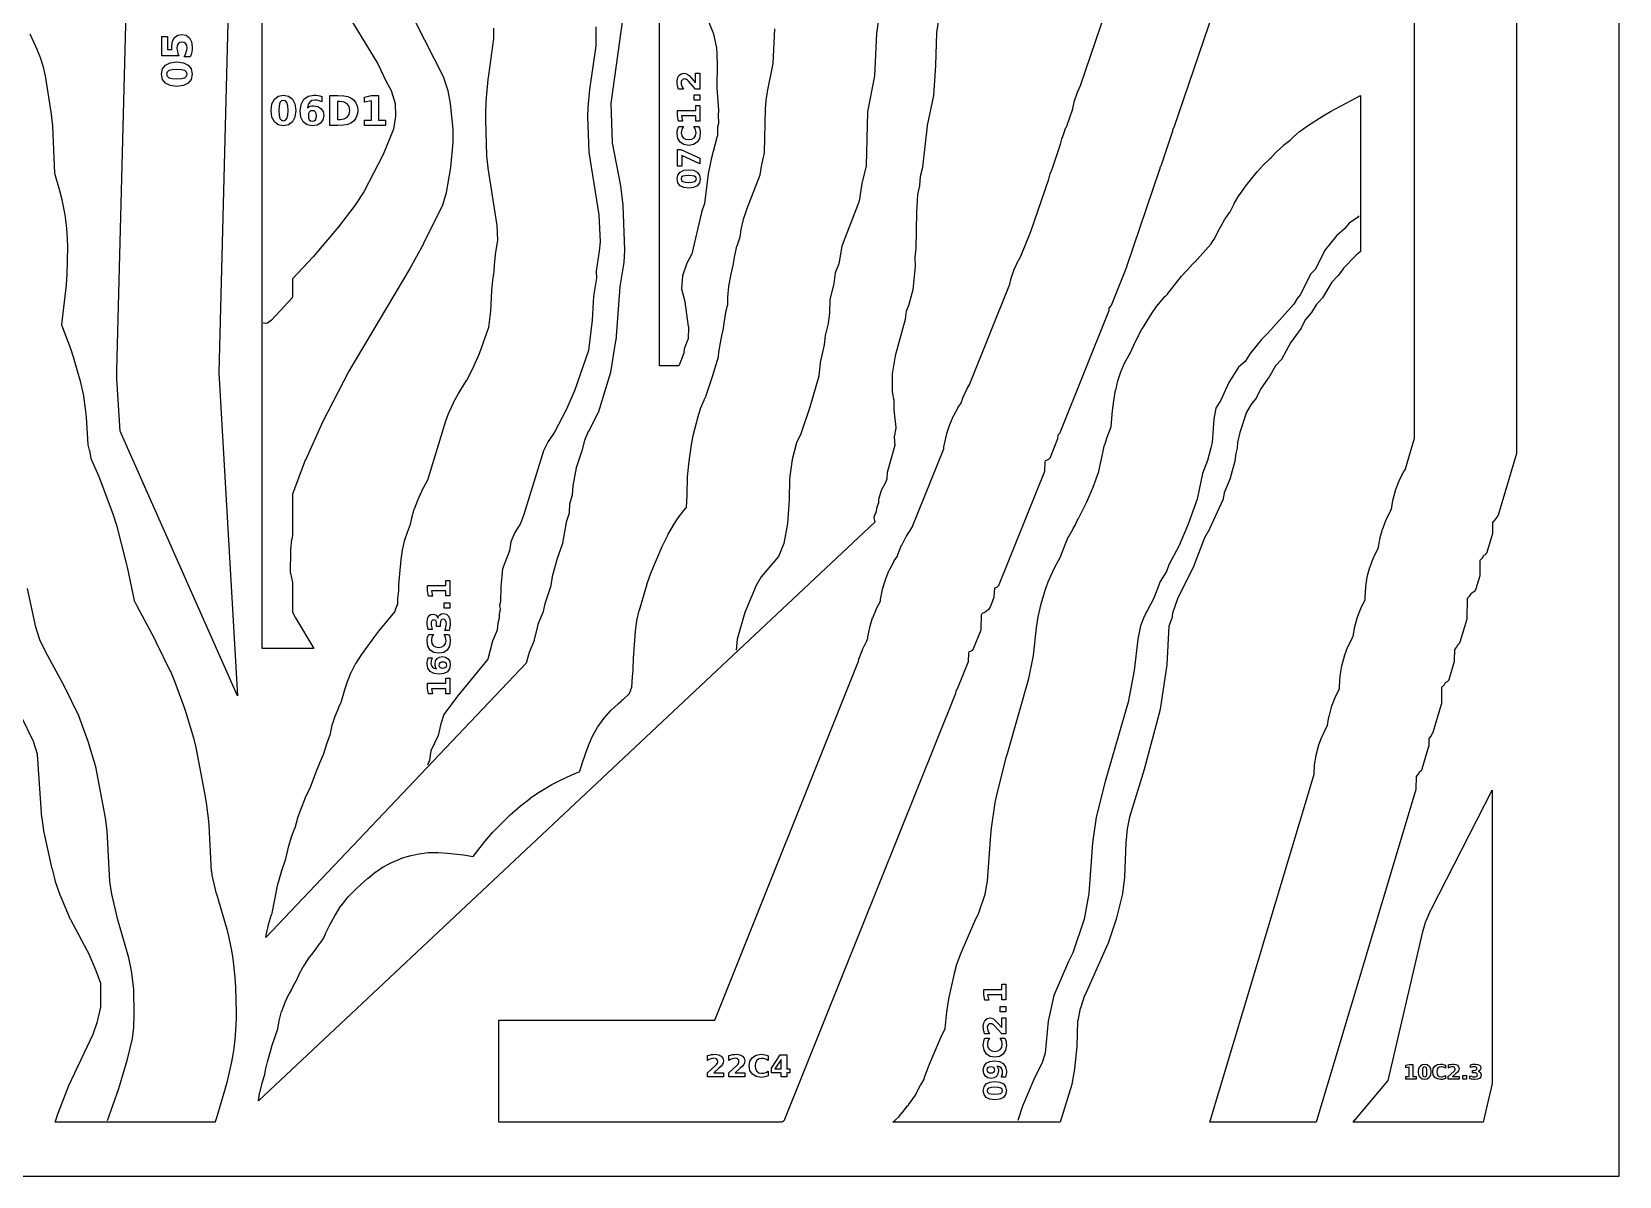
# Model space of a CAD drawing. Header units: millimetres. Extents: x 0 to 841, y 0 to 594.
# Drawn here: x 529.4 to 841, y 0 to 224.7 of the extents above; entities that cross this region are included whole.
import ezdxf

# ---------------------------------------------------------------- set-up
doc = ezdxf.new("R2010")
doc.units = ezdxf.units.MM
for name, color, linetype in [('CUT', 1, 'Continuous'), ('ENGRAVE', 5, 'Continuous'), ('SHEET_EDGE_DO_NOT_CUT', 8, 'Continuous')]:
    doc.layers.add(name, color=color, linetype=linetype)

msp = doc.modelspace()

# ---------------------------------------------------------------- linework, layer by layer
at = {"layer": 'CUT'}
for points in [[(820.84, 316.58), (820.84, 142.06), (820.84, 142.01), (820.83, 141.96), (820.82, 141.92), (817.21, 129.82), (817.19, 129.77), (817.17, 129.72), (817.14, 129.68), (816.59, 128.86), (816.56, 128.82), (816.53, 128.78), (816.16, 128.41), (816.15, 128.4), (816.15, 128.39), (816.13, 126.3), (816.13, 126.26), (816.12, 126.21), (816.11, 126.17), (815.02, 122.49), (815, 122.45), (814.98, 122.4), (814.96, 122.36), (814.83, 122.17), (814.8, 122.13), (814.77, 122.1), (814.74, 122.06), (814.7, 122.04), (814.66, 122.01), (814.37, 121.84), (814.36, 121.83), (814.36, 121.82), (814.08, 121.37), (814.05, 121.32), (814.01, 121.28), (813.65, 120.92), (813.65, 120.91), (813.65, 120.9), (813.64, 118.01), (813.64, 117.97), (813.63, 117.92), (813.62, 117.87), (812.86, 115.3), (812.84, 115.25), (812.82, 115.2), (812.79, 115.16), (812.59, 114.87), (812.56, 114.83), (812.53, 114.8), (812.5, 114.77), (812.46, 114.74), (811.86, 114.35), (811.85, 114.34), (811.85, 114.33), (811.57, 113.87), (811.53, 113.82), (811.5, 113.78), (811.15, 113.42), (811.14, 113.42), (811.14, 113.4), (811.11, 109.51), (811.11, 109.47), (811.1, 109.42), (811.09, 109.37), (809.73, 104.85), (809.71, 104.8), (809.7, 104.76), (809.67, 104.72), (809.65, 104.69), (809.62, 104.65), (809.35, 104.36), (809.34, 104.35), (809.34, 104.34), (809.05, 103.87), (809.02, 103.82), (808.98, 103.78), (808.65, 103.43), (808.64, 103.42), (808.64, 103.41), (808.62, 101.23), (808.62, 101.18), (808.61, 101.13), (808.6, 101.09), (807.53, 97.49), (807.51, 97.44), (807.48, 97.39), (807.46, 97.35), (807.36, 97.22), (807.33, 97.18), (807.29, 97.14), (807.25, 97.1), (807.21, 97.08), (806.85, 96.87), (806.84, 96.86), (806.83, 96.85), (806.54, 96.37), (806.51, 96.32), (806.47, 96.28), (806.14, 95.94), (806.14, 95.93), (806.14, 95.92), (806.1, 92.78), (806.1, 92.74), (806.09, 92.69), (806.08, 92.64), (804.41, 87.1), (804.4, 87.05), (804.37, 87), (804.1, 86.5), (804.07, 86.46), (804.04, 86.41), (803.64, 85.96), (803.63, 85.95), (803.63, 85.94), (803.61, 84.49), (803.61, 84.44), (803.6, 84.39), (803.59, 84.35), (802.27, 79.93), (802.26, 79.88), (802.24, 79.84), (802.18, 79.73), (802.16, 79.69), (802.13, 79.66), (802.1, 79.62), (802.07, 79.59), (802.04, 79.56), (801.82, 79.4), (801.81, 79.39), (801.8, 79.38), (801.5, 78.87), (801.47, 78.82), (801.43, 78.78), (801.13, 78.47), (801.13, 78.46), (801.13, 78.45), (801.09, 76.06), (801.09, 76.01), (801.08, 75.96), (801.07, 75.92), (781.52, 10.62), (760.64, 10.62), (781.1, 78.93), (781.1, 78.95), (781.1, 78.96), (781.21, 80.71), (781.21, 80.75), (781.51, 82.61), (781.52, 82.65), (781.99, 84.47), (782, 84.52), (782.64, 86.28), (782.66, 86.32), (783.47, 88.01), (783.49, 88.06), (783.75, 88.48), (783.75, 88.49), (783.75, 88.5), (784.03, 90.19), (784.04, 90.23), (784.54, 92.12), (784.55, 92.17), (785.24, 94), (785.26, 94.05), (786.09, 95.72), (786.1, 95.73), (786.1, 95.74), (786.1, 96.22), (786.1, 96.25), (786.22, 98.21), (786.23, 98.26), (786.54, 100.18), (786.55, 100.23), (787.05, 102.12), (787.07, 102.16), (787.76, 103.99), (787.78, 104.03), (788.64, 105.78), (788.67, 105.82), (788.77, 105.98), (788.77, 105.99), (788.77, 106), (789.03, 107.63), (789.04, 107.68), (789.55, 109.58), (789.56, 109.63), (790.25, 111.47), (790.27, 111.51), (791.1, 113.18), (791.1, 113.19), (791.1, 113.2), (791.11, 113.66), (791.11, 113.68), (791.23, 115.66), (791.23, 115.71), (791.54, 117.66), (791.55, 117.71), (792.06, 119.61), (792.08, 119.66), (792.78, 121.5), (792.8, 121.55), (793.68, 123.31), (793.7, 123.35), (793.78, 123.47), (793.78, 123.48), (793.78, 123.5), (794.03, 125.08), (794.04, 125.13), (794.55, 127.05), (794.57, 127.1), (795.27, 128.97), (795.29, 129.02), (796.18, 130.8), (796.2, 130.84), (796.27, 130.96), (796.28, 130.97), (796.28, 130.98), (796.55, 132.65), (796.56, 132.7), (797.08, 134.62), (797.09, 134.67), (797.8, 136.52), (797.82, 136.57), (798.71, 138.35), (798.74, 138.39), (799.03, 138.84), (799.03, 138.85), (799.04, 138.86), (800.83, 144.89), (800.84, 144.91), (800.84, 144.92), (800.84, 303.24)], [(782.89, 291.94), (753.6, 205.91), (753.6, 205.91), (753.58, 205.86), (753.56, 205.82), (753.54, 205.78), (753.35, 205.51), (753.34, 205.5), (753.34, 205.49), (753.3, 205.06), (753.29, 205.01), (753.27, 204.95), (751.01, 198.3), (750.99, 198.25), (750.97, 198.21), (750.85, 198.01), (750.84, 197.99), (750.84, 197.98), (750.81, 197.73), (750.8, 197.69), (750.79, 197.64), (744.28, 178.52), (744.27, 178.49), (741.25, 170.96), (741.23, 170.92), (741.21, 170.88), (741.18, 170.84), (741.15, 170.81), (740.86, 170.49), (740.85, 170.49), (740.85, 170.47), (740.8, 169.89), (740.79, 169.85), (740.78, 169.8), (740.76, 169.75), (731.22, 145.94), (731.2, 145.9), (731.18, 145.86), (731.15, 145.82), (731.12, 145.79), (730.84, 145.48), (730.84, 145.47), (730.83, 145.46), (730.77, 144.88), (730.77, 144.84), (730.76, 144.79), (730.74, 144.75), (729.29, 141.13), (729.27, 141.08), (729.24, 141.04), (729.21, 141), (729.05, 140.81), (729.02, 140.77), (728.98, 140.73), (728.94, 140.7), (728.89, 140.68), (728.85, 140.66), (728.37, 140.48), (728.36, 140.47), (728.35, 140.46), (728.27, 140.18), (728.27, 140.16), (728.27, 140.15), (728.22, 138.54), (728.22, 138.49), (728.21, 138.45), (728.2, 138.41), (728.18, 138.37), (719.26, 116.11), (719.24, 116.06), (719.21, 116.01), (719.18, 115.97), (719, 115.76), (718.97, 115.73), (718.93, 115.69), (718.89, 115.66), (718.84, 115.64), (718.79, 115.62), (718.36, 115.46), (718.35, 115.46), (718.35, 115.44), (718.28, 113.76), (718.27, 113.7), (718.26, 113.65), (718.24, 113.6), (717.51, 111.74), (717.49, 111.69), (717.45, 111.64), (717.19, 111.26), (717.15, 111.22), (717.11, 111.18), (716.81, 110.91), (716.77, 110.88), (716.73, 110.85), (716.38, 110.64), (716.33, 110.62), (716.28, 110.6), (715.88, 110.46), (715.87, 110.46), (715.87, 110.45), (715.78, 110.15), (715.78, 110.13), (715.78, 110.12), (715.73, 107.38), (715.73, 107.34), (715.72, 107.29), (715.71, 107.25), (715.69, 107.2), (714.22, 103.53), (714.2, 103.49), (714.17, 103.45), (714.15, 103.41), (714.12, 103.38), (714, 103.25), (713.97, 103.22), (713.93, 103.19), (713.89, 103.16), (713.85, 103.14), (713.81, 103.12), (713.38, 102.96), (713.37, 102.96), (713.37, 102.95), (713.29, 102.66), (713.28, 102.65), (713.28, 102.63), (713.23, 101.15), (713.23, 101.1), (713.22, 101.06), (713.21, 101.02), (713.2, 100.98), (711.13, 95.82), (711.11, 95.79), (711.09, 95.75), (711.07, 95.71), (710.88, 95.46), (710.88, 95.45), (710.87, 95.44), (710.74, 94.87), (710.73, 94.83), (710.72, 94.79), (677.19, 11.14), (677.17, 11.1), (677.14, 11.05), (677.07, 10.93), (677.04, 10.89), (677, 10.86), (676.97, 10.82), (676.93, 10.79), (676.85, 10.74), (676.81, 10.71), (676.76, 10.69), (676.72, 10.68), (676.67, 10.66), (676.52, 10.63), (676.48, 10.63), (676.43, 10.62), (621.12, 10.62), (621.12, 30.62), (663.44, 30.62), (663.45, 30.63), (663.46, 30.64), (691.58, 100.8), (691.59, 100.83), (691.77, 101.5), (691.78, 101.55), (692.45, 103.35), (692.47, 103.39), (693.31, 105.13), (693.32, 105.14), (693.52, 105.64), (693.52, 105.65), (693.52, 105.66), (693.54, 105.84), (693.55, 105.89), (693.91, 107.75), (693.92, 107.79), (694.46, 109.61), (694.48, 109.66), (695.19, 111.41), (695.21, 111.46), (695.99, 112.93), (695.99, 112.94), (696, 112.95), (696.02, 113.2), (696.02, 113.25), (696.39, 115.18), (696.4, 115.23), (696.96, 117.12), (696.98, 117.17), (697.72, 118.99), (697.75, 119.03), (698.67, 120.77), (698.7, 120.81), (699.31, 121.72), (699.32, 121.74), (699.32, 121.75), (699.41, 122.04), (699.42, 122.09), (700.14, 123.87), (700.16, 123.92), (701.06, 125.63), (701.08, 125.67), (702.14, 127.28), (702.17, 127.32), (702.23, 127.4), (702.24, 127.41), (702.25, 127.42), (708.41, 142.8), (708.42, 142.81), (708.42, 142.83), (708.45, 143.13), (708.46, 143.19), (708.94, 145.47), (708.94, 145.5), (709.02, 145.78), (709.03, 145.8), (709.6, 147.56), (709.62, 147.6), (710.34, 149.29), (710.37, 149.33), (711.25, 150.94), (711.27, 150.98), (711.83, 151.8), (711.83, 151.81), (711.84, 151.82), (712.16, 152.77), (712.18, 152.82), (713, 154.64), (713.02, 154.68), (713.52, 155.54), (713.53, 155.57), (721.36, 175.11), (721.37, 175.12), (721.37, 175.13), (721.59, 176.07), (721.61, 176.12), (722.25, 178), (722.27, 178.04), (723.11, 179.84), (723.13, 179.89), (723.57, 180.63), (723.58, 180.63), (723.58, 180.64), (725.51, 185.45), (725.51, 185.46), (729.02, 195.75), (729.02, 195.76), (729.39, 197.04), (729.41, 197.09), (729.82, 198.11), (729.82, 198.12), (731.35, 202.6), (731.35, 202.62), (731.68, 203.91), (731.7, 203.96), (732.4, 205.87), (732.42, 205.92), (732.61, 206.31), (732.62, 206.34), (733.73, 209.59), (733.73, 209.61), (734.02, 210.9), (734.04, 210.95), (734.66, 212.81), (734.68, 212.86), (735.33, 214.29), (735.34, 214.32), (761.76, 291.94)], [(602.69, 230.56), (610.3, 215.62), (610.32, 215.58), (610.33, 215.54), (611.1, 213.16), (611.11, 213.1), (611.57, 210.64), (611.57, 210.59), (612.05, 205.57), (612.05, 205.52), (612.05, 203.07), (612.05, 203.03), (611.63, 198.07), (611.62, 198.03), (610.78, 193.16), (610.76, 193.1), (610.02, 190.62), (610.01, 190.58), (609.99, 190.55), (606.32, 183.11), (606.31, 183.09), (603.56, 178.1), (603.55, 178.09), (591.66, 158.08), (591.65, 158.07), (586.5, 148.08), (586.49, 148.07), (583.12, 140.6), (583.11, 140.59), (580.63, 133.93), (580.63, 133.92), (580.63, 133.91), (580.62, 125.93), (580.62, 125.87), (580.61, 125.82), (580.44, 125.09), (580.43, 125.06), (580.18, 122.97), (580.18, 122.94), (580.17, 118.41), (580.18, 118.4), (580.18, 118.38), (580.61, 116.54), (580.62, 116.48), (580.62, 116.42), (580.63, 110.77), (580.63, 110.76), (580.63, 110.75), (581.19, 109.64), (581.19, 109.62), (584.81, 103.62), (574.62, 103.62), (574.62, 252.23)], [(661.17, 229.23), (663.21, 224.3), (663.22, 224.26), (663.23, 224.22), (663.78, 221.8), (663.79, 221.76), (663.79, 221.72), (663.96, 218.48), (663.96, 218.44), (663.85, 213.64), (663.85, 213.61), (664.23, 209.38), (664.23, 209.33), (664.23, 209.29), (664.14, 208.32), (664.14, 208.31), (664.14, 208.3), (664.24, 206.84), (664.24, 206.79), (664.24, 206.73), (664.23, 206.68), (664.03, 205.94), (664.03, 205.92), (664.03, 205.91), (664, 204.29), (663.99, 204.23), (663.98, 204.17), (662.77, 199.71), (662.77, 199.69), (662.21, 196.78), (662.2, 196.76), (661.45, 191.05), (661.44, 191), (661.43, 190.95), (660.85, 189.25), (660.84, 189.23), (658.98, 181.1), (658.97, 181.05), (658.95, 181.01), (658.93, 180.97), (657.99, 179.27), (657.98, 179.26), (657.98, 179.25), (657.17, 176.77), (657.17, 176.76), (657.17, 176.74), (656.93, 174.27), (656.92, 174.26), (656.93, 174.25), (657.59, 171.74), (657.6, 171.69), (658.28, 166.86), (658.29, 166.82), (658.29, 166.78), (658.23, 164.42), (658.23, 164.37), (658.22, 164.33), (658.21, 164.29), (658.2, 164.25), (657.49, 162.47), (657.49, 162.46), (657.49, 162.45), (657.41, 161.72), (657.4, 161.68), (657.39, 161.63), (657.38, 161.59), (656.47, 159.25), (656.46, 159.23), (656.42, 159.12), (652.62, 159.12), (652.62, 250.41)], [(645.44, 227.59), (643.11, 210.61), (643.11, 210.59), (643.11, 210.58), (643.37, 202.93), (643.37, 202.92), (643.37, 202.91), (644.99, 194.46), (644.99, 194.43), (645.46, 190.65), (645.46, 190.6), (645.76, 181.82), (645.76, 181.77), (645.62, 179.43), (645.62, 179.38), (644.83, 174.65), (644.82, 174.63), (644.03, 164.08), (644.02, 164.04), (643.03, 157.88), (643.02, 157.81), (640.59, 149.91), (640.57, 149.86), (640.55, 149.82), (638.67, 146.22), (638.66, 146.21), (637.9, 144.44), (637.89, 144.43), (637.89, 144.42), (637.4, 142.43), (637.39, 142.39), (636.3, 139.11), (636.29, 139.08), (635.63, 135.55), (635.63, 135.52), (635.51, 133.8), (635.5, 133.74), (635.49, 133.69), (634.99, 131.97), (634.99, 131.96), (634.99, 131.95), (634.89, 130.28), (634.89, 130.24), (634.88, 130.2), (634.87, 130.16), (634.31, 128.4), (634.31, 128.36), (633.59, 124.32), (633.58, 124.28), (633.57, 124.24), (632.52, 121.28), (632.52, 121.26), (631.56, 117.76), (631.55, 117.73), (631.31, 115.99), (631.3, 115.95), (631.28, 115.9), (630.1, 112.41), (630.1, 112.39), (629.7, 110.64), (629.69, 110.6), (629.68, 110.56), (628.77, 108.31), (628.76, 108.3), (628.76, 108.29), (628.06, 105.29), (628.05, 105.25), (628.04, 105.21), (627.05, 102.85), (627.04, 102.82), (626.46, 100.72), (575.39, 46.88), (575.43, 47.3), (575.44, 47.35), (575.86, 49.35), (575.87, 49.4), (576.5, 51.36), (576.51, 51.39), (576.6, 51.64), (576.61, 51.65), (576.61, 51.66), (577.67, 57.04), (577.68, 57.08), (578.42, 59.79), (578.43, 59.82), (579.3, 62.3), (579.31, 62.33), (579.9, 64.85), (579.91, 64.87), (580.4, 66.61), (580.42, 66.65), (581.07, 68.33), (581.08, 68.36), (581.09, 68.39), (581.1, 68.42), (581.66, 70.4), (581.67, 70.44), (582.34, 72.32), (582.35, 72.34), (583.1, 74.18), (583.11, 74.2), (584.15, 76.4), (584.16, 76.42), (585.38, 79.73), (585.39, 79.75), (585.9, 81), (585.91, 81.02), (586.7, 82.78), (586.71, 82.81), (587.38, 85.09), (587.39, 85.12), (588.04, 86.87), (588.05, 86.91), (588.39, 88.54), (588.41, 88.58), (588.95, 90.32), (588.97, 90.36), (589.67, 92.06), (589.68, 92.08), (590.16, 93.08), (590.17, 93.1), (590.17, 93.11), (590.2, 93.26), (590.21, 93.29), (590.79, 95.33), (590.8, 95.36), (591.41, 97.14), (591.42, 97.16), (592.14, 98.96), (592.16, 99), (593.05, 100.71), (593.07, 100.75), (594.13, 102.37), (594.14, 102.39), (596.75, 105.99), (596.76, 106), (597.55, 107.01), (597.56, 107.02), (600.69, 110.81), (600.7, 110.82), (600.7, 110.83), (600.88, 111.43), (600.89, 111.47), (601.25, 112.39), (601.25, 112.4), (601.26, 112.42), (601.28, 112.54), (601.28, 112.55), (601.28, 112.56), (601.29, 113.35), (601.29, 113.4), (601.47, 114.97), (601.47, 114.99), (601.49, 116.06), (601.49, 116.08), (601.57, 117.56), (601.57, 117.58), (601.9, 121.09), (601.91, 121.11), (602.16, 122.9), (602.17, 122.94), (602.58, 124.69), (602.59, 124.73), (603.16, 126.44), (603.17, 126.47), (603.76, 128), (603.77, 128.01), (603.77, 128.02), (603.99, 129.19), (604, 129.24), (604.5, 130.98), (604.52, 131.02), (605.18, 132.72), (605.19, 132.74), (605.99, 134.52), (606, 134.55), (607.14, 136.72), (607.15, 136.75), (607.23, 136.87), (607.23, 136.88), (607.23, 136.89), (610.72, 148.28), (610.72, 148.3), (611.37, 150.09), (611.39, 150.14), (612.21, 151.86), (612.22, 151.89), (613.18, 153.67), (613.19, 153.7), (614.2, 155.37), (614.21, 155.39), (614.77, 156.24), (614.79, 156.26), (616.21, 159.03), (616.22, 159.04), (617.29, 161.51), (617.3, 161.53), (619.12, 166.7), (619.12, 166.71), (619.12, 166.73), (619.5, 169.81), (619.5, 169.83), (619.72, 173.86), (619.73, 173.88), (619.94, 175.88), (619.94, 175.9), (620.21, 177.62), (620.21, 177.63), (620.21, 177.64), (620.22, 178.85), (620.22, 178.9), (620.45, 180.93), (620.45, 180.96), (620.91, 183.75), (620.91, 183.77), (620.91, 183.78), (620.77, 186.65), (620.76, 186.68), (618.99, 197.92), (618.99, 197.95), (618.76, 200.35), (618.76, 200.38), (618.52, 207.38), (618.52, 207.4), (618.52, 208.9), (618.52, 208.92), (618.59, 210.68), (618.6, 210.69), (618.67, 211.77), (618.67, 211.79), (619.01, 215.31), (619.01, 215.32), (619.11, 216.15), (619.11, 216.16), (620.12, 223.35), (620.12, 223.39), (620.13, 225.42)], [(707.42, 227.01), (707.02, 224.53), (707.02, 224.5), (706.81, 218.12), (706.81, 218.1), (706.39, 212.21), (706.38, 212.15), (705.14, 206.26), (705.14, 206.23), (704.27, 198.13), (704.25, 198.06), (703.82, 196.3), (703.81, 196.29), (703.81, 196.28), (703.64, 194.51), (703.63, 194.45), (703.25, 192.77), (703.24, 192.76), (703.24, 192.75), (703.04, 189.24), (703.04, 189.23), (702.96, 182.23), (702.95, 182.18), (702.77, 180.42), (702.77, 180.39), (702.84, 178.67), (702.84, 178.64), (702.84, 178.6), (702.35, 174.08), (702.35, 174.04), (702.34, 174.01), (701.59, 171.18), (701.58, 171.14), (701.57, 171.11), (701.03, 169.86), (701.03, 169.85), (701.03, 169.84), (700.84, 168.25), (700.82, 168.18), (698.91, 161.1), (698.9, 161.08), (698.31, 157.56), (698.31, 157.55), (698.31, 157.54), (698.3, 154.03), (698.3, 154.02), (698.3, 154.01), (698.61, 152.28), (698.62, 152.24), (698.62, 152.19), (698.63, 150.46), (698.63, 150.44), (699, 147.02), (699, 146.98), (699, 146.93), (698.99, 146.89), (698.71, 145.17), (698.71, 145.16), (698.71, 145.15), (698.79, 143.43), (698.79, 143.38), (698.78, 143.32), (698.77, 143.27), (697.3, 138.16), (697.29, 138.15), (697.29, 138.13), (697.24, 137.08), (697.24, 137.03), (697.23, 136.99), (697.22, 136.95), (696.9, 136), (696.89, 135.96), (696.87, 135.92), (696.16, 134.62), (696.16, 134.61), (696.15, 134.6), (695.61, 132.89), (695.6, 132.88), (695.6, 132.87), (695.6, 132.24), (695.6, 132.19), (695.6, 132.15), (695.59, 132.1), (695.57, 132.05), (695.21, 131.13), (695.2, 131.12), (695.2, 131.11), (695.15, 130.5), (695.15, 130.45), (695.13, 130.4), (695.12, 130.35), (694.71, 129.38), (694.71, 129.37), (694.71, 129.36), (694.9, 128.4), (573.93, 14.82), (573.93, 14.85), (574.21, 16.56), (574.22, 16.61), (574.65, 18.29), (574.65, 18.32), (575.15, 19.96), (575.16, 20), (575.29, 20.85), (575.3, 20.89), (575.67, 22.46), (575.68, 22.48), (576.32, 24.75), (576.32, 24.76), (576.63, 25.75), (576.63, 25.76), (577.73, 28.97), (577.73, 28.98), (577.73, 28.99), (577.98, 30.48), (577.99, 30.53), (578.47, 32.33), (578.48, 32.38), (579.13, 34.12), (579.15, 34.17), (579.96, 35.85), (579.99, 35.89), (580.47, 36.69), (580.49, 36.72), (580.8, 37.43), (580.82, 37.48), (581.58, 38.85), (581.59, 38.87), (581.85, 39.5), (581.87, 39.54), (582.71, 41.14), (582.74, 41.18), (583.72, 42.7), (583.75, 42.73), (584.64, 43.86), (584.65, 43.87), (585.63, 45.26), (585.66, 45.3), (586.09, 45.81), (586.11, 45.83), (586.77, 46.78), (586.77, 46.79), (586.78, 46.8), (587.07, 47.58), (587.08, 47.63), (587.91, 49.33), (587.92, 49.36), (588.89, 51.14), (588.91, 51.16), (590.09, 53.06), (590.12, 53.11), (591.51, 54.85), (591.54, 54.89), (593.13, 56.47), (593.15, 56.49), (595.4, 58.5), (595.42, 58.52), (596.85, 59.68), (596.88, 59.71), (598.4, 60.72), (598.44, 60.74), (600.05, 61.61), (600.09, 61.63), (601.77, 62.34), (601.82, 62.36), (603.56, 62.91), (603.6, 62.92), (605.39, 63.31), (605.43, 63.32), (607.24, 63.53), (607.29, 63.54), (609.12, 63.59), (609.16, 63.59), (611, 63.46), (611.02, 63.46), (614.15, 63.1), (614.17, 63.1), (616.04, 62.79), (616.05, 62.79), (616.06, 62.8), (618.32, 65.71), (618.34, 65.74), (619.94, 67.56), (619.97, 67.59), (623.32, 70.96), (623.34, 70.98), (625.32, 72.72), (625.35, 72.74), (627.24, 74.19), (627.26, 74.21), (629.29, 75.58), (629.31, 75.59), (631.51, 76.88), (631.52, 76.89), (633.06, 77.7), (633.07, 77.71), (635.43, 78.83), (635.45, 78.84), (636.97, 79.49), (636.99, 79.49), (637.02, 79.5), (637.02, 79.51), (637.5, 81.2), (637.51, 81.22), (638.02, 82.76), (638.02, 82.78), (638.68, 84.52), (638.69, 84.55), (639.49, 86.39), (639.51, 86.43), (640.49, 88.17), (640.52, 88.22), (641.68, 89.84), (641.71, 89.88), (643.02, 91.39), (643.06, 91.42), (644.52, 92.78), (644.56, 92.82), (645.07, 93.2), (645.08, 93.21), (645.09, 93.22), (645.44, 93.6), (645.48, 93.63), (646.75, 94.75), (646.76, 94.75), (646.77, 94.76), (647, 95.52), (647.02, 95.56), (647.16, 95.91), (647.17, 95.92), (647.17, 95.94), (647.33, 98.11), (647.33, 98.12), (647.47, 99.39), (647.48, 99.41), (647.48, 99.42), (647.46, 99.57), (647.46, 99.62), (647.51, 101.71), (647.51, 101.73), (647.92, 106.98), (647.92, 107.01), (648.18, 109.04), (648.19, 109.09), (648.67, 111.09), (648.68, 111.11), (650.21, 116.33), (650.22, 116.35), (650.93, 118.37), (650.94, 118.39), (653.13, 123.64), (653.14, 123.67), (654.3, 126), (654.31, 126.03), (655.3, 127.72), (655.31, 127.74), (656.27, 129.24), (656.3, 129.28), (657.39, 130.68), (657.41, 130.7), (657.89, 131.26), (657.9, 131.27), (657.9, 131.28), (658.09, 133.73), (658.09, 133.75), (658.15, 137.27), (658.15, 137.3), (658.36, 139.83), (658.36, 139.86), (658.92, 143.64), (658.92, 143.67), (659.32, 145.67), (659.33, 145.7), (660.15, 148.92), (660.15, 148.94), (660.68, 150.67), (660.69, 150.71), (661.37, 152.38), (661.38, 152.4), (661.77, 153.23), (661.77, 153.25), (663.06, 156.99), (663.06, 157), (664.19, 160.89), (664.19, 160.9), (664.19, 160.92), (664.28, 161.79), (664.28, 161.82), (664.71, 164.35), (664.71, 164.38), (665.2, 166.45), (665.2, 166.49), (665.25, 167), (665.26, 167.03), (665.67, 169.57), (665.68, 169.6), (666, 170.96), (666, 170.99), (666.01, 171.04), (666.01, 171.06), (666.05, 172.56), (666.05, 172.59), (666.21, 174.68), (666.22, 174.73), (666.6, 176.79), (666.61, 176.81), (667.18, 179.16), (667.18, 179.19), (667.37, 180.4), (667.37, 180.43), (667.84, 182.62), (667.86, 182.68), (668.44, 184.41), (668.44, 184.42), (668.44, 184.43), (668.68, 185.86), (668.68, 185.88), (669.12, 187.86), (669.13, 187.91), (669.76, 189.83), (669.77, 189.86), (672.38, 196.6), (672.38, 196.61), (672.39, 196.62), (672.57, 197.87), (672.58, 197.89), (672.88, 199.46), (672.88, 199.48), (673.23, 200.94), (673.23, 200.96), (673.23, 200.97), (673.44, 209.48), (673.44, 209.5), (673.56, 211.2), (673.56, 211.25), (673.83, 212.93), (673.83, 212.95), (674.94, 218.46), (674.94, 218.47), (674.94, 218.48), (675.25, 225.25)], [(529.07, 224.28), (530.5, 221.13), (530.5, 221.11), (531.15, 219.5), (531.17, 219.46), (531.66, 217.81), (531.68, 217.76), (532.03, 216.06), (532.03, 216.04), (533.25, 208.54), (533.25, 208.52), (533.48, 206.22), (533.49, 206.19), (533.89, 196.94), (533.89, 196.93), (533.89, 196.91), (534.89, 193.52), (534.89, 193.5), (535.33, 191.73), (535.33, 191.71), (535.91, 188.75), (535.92, 188.72), (536.25, 186.11), (536.25, 186.08), (536.37, 184.06), (536.37, 184.04), (536.41, 182.5), (536.41, 182.48), (536.31, 177.07), (536.31, 177.04), (536.18, 175.05), (536.17, 175.03), (535.24, 167.19), (535.24, 167.18), (535.24, 167.17), (537.02, 162.51), (537.03, 162.49), (537.57, 160.87), (537.58, 160.85), (538.99, 155.89), (539, 155.86), (539.56, 153.21), (539.57, 153.17), (539.93, 150.66), (539.93, 150.64), (540.08, 149.1), (540.09, 149.08), (540.43, 143.63), (540.43, 143.62), (540.43, 143.61), (540.72, 142.53), (540.73, 142.5), (541.03, 140.97), (541.04, 140.95), (541.04, 140.94), (542.56, 137.38), (542.56, 137.37), (542.9, 136.54), (542.9, 136.53), (545.39, 129.85), (545.4, 129.83), (546.03, 127.83), (546.04, 127.81), (547.95, 120.35), (547.96, 120.34), (548.14, 119.57), (548.14, 119.56), (549.54, 113.06), (549.54, 113.03), (549.61, 112.83), (549.62, 112.8), (550.02, 111.99), (550.02, 111.98), (553.44, 105.64), (553.44, 105.63), (553.8, 104.95), (553.8, 104.94), (556.62, 99.19), (556.63, 99.17), (557.45, 97.23), (557.46, 97.21), (559.28, 92.22), (559.28, 92.21), (559.66, 91.07), (559.66, 91.06), (561.14, 86.08), (561.15, 86.06), (561.61, 84.17), (561.61, 84.15), (563.54, 74.14), (563.54, 74.12), (563.75, 72.83), (563.75, 72.82), (564.06, 70.33), (564.06, 70.31), (564.19, 68.91), (564.19, 68.89), (564.66, 59.92), (564.67, 59.9), (564.78, 59.16), (564.78, 59.14), (565.64, 55.44), (565.65, 55.43), (567.68, 48.53), (567.68, 48.51), (568.09, 46.87), (568.1, 46.84), (568.61, 44.33), (568.61, 44.31), (568.87, 42.7), (568.87, 42.68), (569.29, 39.11), (569.3, 39.09), (569.43, 37.13), (569.43, 37.11), (569.52, 32.06), (569.52, 32.05), (569.52, 31.04), (569.52, 31.03), (569.44, 28.63), (569.44, 28.61), (569.3, 26.84), (569.3, 26.82), (569.03, 24.62), (569.03, 24.6), (568.65, 22.48), (568.64, 22.45), (567.69, 18.42), (567.69, 18.4), (567.38, 17.27), (567.38, 17.25), (565.65, 11.47), (565.65, 11.46), (565.39, 10.66), (565.39, 10.65), (565.38, 10.62), (534.03, 10.62), (534.39, 11.82), (534.39, 11.82), (534.4, 11.85), (536.67, 17.81), (536.69, 17.85), (541.46, 27.87), (541.47, 27.89), (542.34, 30.37), (542.34, 30.39), (542.99, 33.19), (542.99, 33.21), (542.99, 33.22), (542.96, 37.84), (542.96, 37.86), (542.95, 37.87), (542.09, 40.34), (542.09, 40.35), (540.84, 43.29), (540.83, 43.31), (537.07, 50.37), (537.05, 50.41), (534.96, 55.37), (534.95, 55.4), (534.11, 57.81), (534.1, 57.85), (533.47, 60.34), (533.46, 60.35), (531.81, 67.82), (531.8, 67.85), (531.44, 70.31), (531.43, 70.35), (530.54, 82.82), (530.54, 82.84), (530.54, 82.85), (529.79, 85.35), (529.79, 85.36), (529.78, 85.37), (527.35, 90.34)]]:
    msp.add_lwpolyline(points, dxfattribs=at)
for points in [[(566.12, 157.75), (566.12, 157.73), (569.8, 94.32), (546.75, 146.29), (546.15, 156.57), (546.15, 156.59), (546.13, 158.24), (546.13, 158.26), (549.57, 291.51), (569.81, 300.49), (566.12, 157.75)], [(789.33, 180.78), (789.32, 180.77), (786.9, 178.26), (786.88, 178.24), (785.85, 176.87), (785.81, 176.83), (784.58, 175.55), (784.57, 175.54), (784.56, 175.53), (782.73, 172.45), (782.7, 172.41), (782.67, 172.37), (781.54, 171.09), (781.53, 171.08), (781.53, 171.07), (780.58, 169.58), (780.54, 169.52), (779.42, 168.22), (779.41, 168.21), (779.4, 168.19), (778.58, 166.58), (778.56, 166.55), (778.54, 166.52), (776.47, 163.63), (776.45, 163.6), (774.78, 160.47), (774.76, 160.43), (774.73, 160.39), (774.7, 160.36), (773.52, 159.11), (773.51, 159.1), (773.51, 159.08), (772.15, 156.71), (772.12, 156.67), (770.61, 154.51), (770.61, 154.51), (770.6, 154.5), (769.82, 152.87), (769.79, 152.82), (769.76, 152.77), (768.69, 151.43), (768.69, 151.42), (768.68, 151.42), (767.78, 149.85), (767.78, 149.84), (767.77, 149.82), (766.56, 146.04), (766.56, 146.02), (766.09, 144.03), (766.09, 144.02), (766.09, 144.01), (766.04, 143.05), (766.03, 142.99), (766.02, 142.94), (765.73, 141.89), (765.73, 141.89), (765.73, 141.88), (765.56, 140.47), (765.54, 140.4), (764.64, 137.05), (764.62, 136.99), (763.48, 134.15), (763.47, 134.14), (763.47, 134.13), (763.26, 133.05), (763.25, 132.99), (763.23, 132.94), (760.58, 127.1), (760.56, 127.06), (759.62, 125.35), (759.6, 125.32), (757.58, 120.01), (757.56, 119.97), (754.29, 113.37), (754.28, 113.34), (753.3, 110.52), (753.3, 110.51), (753.3, 110.5), (753.17, 109.47), (753.16, 109.42), (753.15, 109.38), (753.14, 109.34), (752.59, 108), (752.59, 107.99), (752.59, 107.98), (752.22, 100.48), (752.21, 100.43), (750.92, 91.68), (750.9, 91.62), (747.75, 79.88), (747.75, 79.87), (744.89, 70.52), (744.89, 70.5), (744.44, 68.21), (744.44, 68.18), (744.18, 65.49), (744.18, 65.48), (743.89, 58.77), (743.89, 58.73), (743.48, 55.48), (743.47, 55.42), (742.24, 50.48), (742.23, 50.45), (740.6, 45.55), (740.58, 45.5), (736.08, 35.52), (736.07, 35.5), (735.23, 33.03), (735.22, 33), (734.71, 30.5), (734.71, 30.49), (734.7, 30.48), (734.51, 25.48), (734.51, 25.45), (734.08, 21.08), (734.07, 21.05), (733.55, 18.07), (733.53, 18.01), (731.28, 10.62), (698.43, 10.62), (698.83, 10.92), (698.85, 10.94), (699.68, 11.75), (699.69, 11.76), (699.7, 11.76), (700.22, 12.47), (700.24, 12.48), (701.33, 13.82), (701.36, 13.85), (701.48, 13.97), (701.51, 14), (702.88, 15.89), (702.89, 15.9), (702.89, 15.91), (702.95, 16.06), (702.97, 16.11), (703.87, 17.89), (703.9, 17.94), (704.52, 18.9), (704.52, 18.91), (704.53, 18.92), (704.8, 19.78), (704.8, 19.8), (705.43, 21.51), (705.44, 21.53), (707.64, 26.76), (707.65, 26.78), (708.19, 27.95), (708.19, 27.96), (708.69, 28.96), (708.7, 28.97), (708.7, 28.98), (709, 32.27), (709, 32.3), (709.39, 34.8), (709.4, 34.83), (710.51, 39.83), (710.52, 39.85), (711, 41.61), (711.01, 41.65), (711.65, 43.36), (711.66, 43.38), (714.52, 50.06), (714.53, 50.07), (715.18, 51.44), (715.18, 51.46), (715.31, 51.7), (715.31, 51.71), (715.32, 51.72), (716.55, 55.38), (716.55, 55.39), (716.55, 55.4), (716.99, 57.94), (716.99, 57.97), (717.66, 66.95), (717.66, 66.96), (717.81, 68.34), (717.81, 68.36), (718.53, 73.33), (718.54, 73.36), (718.94, 75.4), (718.95, 75.43), (720.74, 82.44), (720.74, 82.44), (720.9, 83.02), (720.9, 83.03), (725.12, 97.73), (725.13, 97.75), (726.01, 102.27), (726.01, 102.29), (726.6, 107.64), (726.6, 107.67), (726.96, 109.81), (726.96, 109.84), (727.53, 112.37), (727.54, 112.4), (728.23, 114.81), (728.24, 114.84), (728.91, 116.69), (728.93, 116.72), (730.08, 119.31), (730.09, 119.34), (731.38, 121.77), (731.4, 121.8), (732.17, 123.83), (732.18, 123.86), (732.93, 125.57), (732.95, 125.61), (733.86, 127.25), (733.87, 127.27), (734.27, 127.92), (734.28, 127.95), (734.89, 129.26), (734.9, 129.29), (736.52, 132.39), (736.53, 132.4), (737.75, 135.29), (737.75, 135.3), (738.86, 138.37), (738.87, 138.4), (739.62, 142.04), (739.63, 142.06), (740, 143.57), (740.02, 143.61), (740.51, 145.09), (740.52, 145.11), (741.16, 146.79), (741.16, 146.81), (741.26, 147.16), (741.27, 147.17), (741.27, 147.19), (741.52, 150.25), (741.52, 150.28), (741.77, 152.21), (741.78, 152.23), (742.16, 154.34), (742.17, 154.36), (742.57, 156.14), (742.59, 156.18), (743.16, 157.9), (743.17, 157.95), (743.9, 159.61), (743.92, 159.65), (744.8, 161.24), (744.81, 161.26), (745.06, 161.67), (745.08, 161.7), (746.03, 163.86), (746.04, 163.89), (747.39, 166.43), (747.41, 166.46), (749.31, 169.48), (749.32, 169.51), (750.51, 171.19), (750.54, 171.23), (751.88, 172.77), (751.92, 172.81), (752.41, 173.26), (752.42, 173.27), (752.43, 173.28), (752.9, 173.94), (752.91, 173.96), (755.07, 176.69), (755.09, 176.72), (756.97, 178.77), (756.99, 178.8), (757.66, 179.43), (757.67, 179.45), (760.91, 183.07), (760.92, 183.08), (760.92, 183.09), (761.31, 183.71), (761.33, 183.74), (761.46, 183.9), (761.46, 183.91), (761.47, 183.92), (762.7, 186.31), (762.71, 186.33), (763.62, 187.9), (763.64, 187.94), (764.6, 189.3), (764.62, 189.33), (765.44, 190.94), (765.45, 190.96), (766.47, 192.73), (766.5, 192.77), (767.7, 194.42), (767.72, 194.44), (769.92, 197.18), (769.94, 197.19), (771.08, 198.49), (771.11, 198.52), (772.36, 199.71), (772.37, 199.72), (772.75, 200.04), (772.77, 200.07), (773.66, 201.08), (773.7, 201.11), (775.07, 202.38), (775.1, 202.42), (776.38, 203.4), (776.41, 203.42), (776.97, 203.99), (777, 204.03), (778.34, 205.17), (778.37, 205.2), (779.81, 206.22), (779.83, 206.24), (782.87, 208.2), (782.88, 208.21), (784.3, 209.04), (784.32, 209.05), (790.19, 212.18), (790.19, 181.58), (789.33, 180.78)], [(814.29, 10.62), (788.79, 10.62), (789.12, 11.06), (789.14, 11.08), (795.65, 18.78), (795.66, 18.79), (795.66, 18.8), (802.37, 47.74), (802.38, 47.77), (803.07, 50.07), (803.09, 50.13), (804.05, 52.33), (804.06, 52.36), (816.06, 75.8), (816.06, 18.22), (814.29, 10.62)]]:
    msp.add_lwpolyline(points, close=True, dxfattribs=at)
at = {"layer": 'ENGRAVE'}
for points in [[(591.73, 227.64), (597.37, 218.38), (598.97, 214.95), (599.99, 213.16), (600.73, 210.61), (600.8, 208.15), (600.39, 205.58), (598.37, 200.61), (594.6, 193.25), (592.83, 190.56), (589.61, 186.37), (584.64, 180.52), (580.63, 176.2), (580.62, 172.81), (580.54, 172.48), (576.47, 168.04), (575.72, 167.48)], [(640.13, 225.63), (640.11, 221.92), (638.92, 213.38), (638.58, 209.85), (638.5, 208.08), (638.75, 201.05), (640.69, 188.74), (640.96, 183.45), (640.82, 181.59), (640.19, 177.71), (640.25, 176.31), (639.7, 172.78), (639.44, 168.06), (638.71, 162.12), (635.93, 154.22), (634.31, 150.48), (632.04, 146.07), (630.81, 144.24), (629.85, 142.43), (626.02, 129.93), (625.33, 128.17), (624.26, 126.39), (623.45, 124.58), (623.2, 122.81), (621.82, 119.23), (621.49, 115.7), (621.43, 112.83), (621.25, 112.15), (621.36, 111.35), (621.17, 110.38), (621.19, 109.57), (620.87, 108.6), (620.77, 107.21), (619.83, 105.04), (618.95, 101.49), (612.95, 94.25), (610.33, 90.64), (609.71, 88.83), (609.18, 86.51), (607.75, 83.5), (607.46, 81.72), (607.09, 80.74)], [(695.56, 226.66), (695.23, 224.34), (694.85, 216.03), (693.43, 209), (693.17, 198.4), (692.35, 194.9), (691.83, 191.45), (688.42, 182.63), (687.84, 179.11), (687.14, 177.36), (686.82, 175.29), (686.04, 172.09), (685.98, 169.54), (685.71, 167.45), (685.16, 165.07), (684.98, 163.2), (684.18, 159.79), (683.91, 157.09), (682.14, 150.97), (680.36, 145.78), (679.53, 144), (678.7, 140.75), (678.15, 136.94), (678.07, 132.79), (677.72, 128.17), (677.03, 124.24), (675.98, 121.65), (672.59, 117.69), (671.6, 115.97), (669.4, 110.69), (667.86, 105.45), (667.69, 103.26)], [(789.89, 188.54), (789.64, 188.26), (787.99, 187.12), (787.12, 186.04), (785.49, 184.62), (783.27, 181.87), (781.31, 178.03), (780.47, 177.14), (778.37, 173.07), (777.77, 172.34), (777.12, 171.2), (772.04, 165.52), (770.77, 164.3), (768.59, 161.55), (767.58, 159.97), (766.25, 158.86), (764.34, 155.81), (762.82, 152.36), (761.84, 150.77), (761.45, 148.64), (761.08, 144.08), (760.87, 143.02), (760.17, 140.52), (759.21, 137.99), (758.16, 132.94), (756.38, 128.01), (754.63, 123.86), (752.62, 120.01), (752.12, 118.75), (750.87, 116.74), (749.64, 113.49), (747.73, 109.92), (747.05, 108.03), (746.48, 105.47), (745.8, 99.28), (744.59, 93.06), (740.12, 77.5), (738.33, 70.47), (737.6, 65.48), (736.87, 55.53), (736.01, 50.49), (733.77, 43.84), (732.91, 42.19), (730.04, 35.49), (728.92, 30.47), (728.34, 24.16), (727.75, 22.36), (726.08, 19.02), (723.87, 13.76), (722.97, 10.92)], [(575.72, 167.48), (575.37, 167.4), (575.02, 167.49), (574.92, 167.57)], [(544.32, 10.92), (546.49, 17.2), (548.22, 22.99), (549.18, 27.05), (549.45, 29.27), (549.53, 31.68), (549.43, 36.75), (549.01, 40.34), (548.49, 42.87), (546.3, 50.34), (545.12, 55.39), (544.74, 57.89), (544.22, 67.84), (543.9, 70.35), (541.97, 80.38), (540.49, 85.37), (538.66, 90.38), (535.84, 96.14), (532.21, 102.87), (531.03, 105.31), (530.21, 107.82), (528.59, 115.37)]]:
    msp.add_lwpolyline(points, dxfattribs=at)
for points in [[(554.98, 220), (554.98, 223.74), (556.08, 223.74), (556.08, 221.2), (556.99, 221.2), (556.94, 221.37), (556.91, 221.54), (556.89, 221.72), (556.89, 221.9), (557.02, 222.85), (557.42, 223.56), (558.06, 224.01), (558.91, 224.16), (559.75, 224), (560.39, 223.51), (560.79, 222.74), (560.92, 221.72), (560.9, 221.22), (560.83, 220.73), (560.71, 220.25), (560.54, 219.77), (559.35, 219.77), (559.59, 220.23), (559.76, 220.67), (559.87, 221.09), (559.9, 221.48), (559.83, 221.97), (559.63, 222.34), (559.32, 222.57), (558.91, 222.65), (558.49, 222.57), (558.18, 222.34), (557.98, 221.97), (557.91, 221.48), (557.94, 221.14), (558, 220.79), (558.11, 220.41), (558.26, 220), (554.98, 220)], [(557.9, 218.77), (559.18, 218.61), (560.14, 218.14), (560.73, 217.39), (560.92, 216.37), (560.73, 215.35), (560.14, 214.59), (559.18, 214.12), (557.9, 213.97), (556.61, 214.12), (555.66, 214.59), (555.07, 215.35), (554.87, 216.37), (555.07, 217.39), (555.66, 218.14), (556.61, 218.61), (557.9, 218.77)], [(557.89, 217.26), (556.96, 217.21), (556.35, 217.06), (556.01, 216.78), (555.9, 216.37), (556.01, 215.95), (556.35, 215.68), (556.96, 215.52), (557.89, 215.47), (558.83, 215.52), (559.45, 215.68), (559.79, 215.95), (559.9, 216.37), (559.79, 216.78), (559.45, 217.06), (558.83, 217.21), (557.89, 217.26)], [(659.72, 214.65), (659.72, 216.58), (660.55, 216.58), (660.55, 213.4), (659.72, 213.4), (658.31, 215), (658.12, 215.18), (657.93, 215.31), (657.74, 215.39), (657.55, 215.42), (657.27, 215.36), (657.05, 215.21), (656.91, 214.97), (656.86, 214.66), (656.89, 214.38), (656.98, 214.08), (657.12, 213.76), (657.31, 213.41), (656.35, 213.41), (656.24, 213.79), (656.16, 214.16), (656.11, 214.53), (656.09, 214.89), (656.18, 215.59), (656.44, 216.11), (656.85, 216.44), (657.4, 216.55), (657.75, 216.5), (658.07, 216.37), (658.43, 216.08), (658.9, 215.59), (659.72, 214.65)], [(581.22, 209.23), (581.06, 207.95), (580.59, 207), (579.84, 206.4), (578.82, 206.21), (577.8, 206.4), (577.04, 207), (576.57, 207.95), (576.42, 209.23), (576.57, 210.52), (577.04, 211.47), (577.8, 212.06), (578.82, 212.26), (579.84, 212.06), (580.59, 211.47), (581.06, 210.52), (581.22, 209.23)], [(586.36, 212), (586.36, 210.92), (586, 211.08), (585.66, 211.18), (585.33, 211.25), (585.02, 211.27), (584.42, 211.17), (583.97, 210.89), (583.67, 210.43), (583.53, 209.79), (583.8, 209.95), (584.09, 210.07), (584.4, 210.14), (584.75, 210.17), (585.55, 210.04), (586.19, 209.65), (586.6, 209.04), (586.74, 208.28), (586.58, 207.43), (586.12, 206.77), (585.41, 206.35), (584.48, 206.21), (583.47, 206.4), (582.72, 206.98), (582.25, 207.9), (582.1, 209.15), (582.28, 210.44), (582.83, 211.43), (583.69, 212.04), (584.82, 212.25), (585.22, 212.24), (585.61, 212.19), (585.98, 212.11), (586.36, 212)], [(587.9, 212.15), (589.49, 212.15), (590.65, 212.11), (591.47, 211.96), (592.07, 211.71), (592.58, 211.32), (592.94, 210.9), (593.19, 210.41), (593.34, 209.86), (593.39, 209.24), (593.34, 208.62), (593.19, 208.07), (592.94, 207.58), (592.58, 207.15), (592.07, 206.77), (591.46, 206.51), (590.64, 206.37), (589.49, 206.32), (587.9, 206.32), (587.9, 212.15)], [(594.75, 207.36), (596.08, 207.36), (596.08, 211.13), (594.71, 210.85), (594.71, 211.87), (596.07, 212.15), (597.5, 212.15), (597.5, 207.36), (598.83, 207.36), (598.83, 206.32), (594.75, 206.32), (594.75, 207.36)], [(659.41, 211.26), (659.41, 212.31), (660.55, 212.31), (660.55, 211.26), (659.41, 211.26)], [(579.72, 209.24), (579.66, 210.18), (579.51, 210.78), (579.24, 211.12), (578.82, 211.23), (578.41, 211.12), (578.13, 210.78), (577.97, 210.18), (577.92, 209.24), (577.97, 208.3), (578.13, 207.68), (578.41, 207.34), (578.82, 207.23), (579.23, 207.34), (579.51, 207.68), (579.66, 208.3), (579.72, 209.24)], [(584.5, 209.2), (584.15, 209.14), (583.9, 208.94), (583.76, 208.62), (583.71, 208.18), (583.76, 207.73), (583.9, 207.41), (584.15, 207.22), (584.5, 207.15), (584.84, 207.22), (585.09, 207.41), (585.24, 207.73), (585.29, 208.18), (585.24, 208.62), (585.09, 208.94), (584.84, 209.14), (584.5, 209.2)], [(589.41, 211.02), (589.41, 207.46), (589.95, 207.46), (590.76, 207.57), (591.35, 207.92), (591.72, 208.48), (591.84, 209.24), (591.72, 210.01), (591.36, 210.56), (590.76, 210.9), (589.95, 211.02), (589.41, 211.02)], [(659.77, 207.17), (659.77, 208.17), (656.94, 208.17), (657.15, 207.15), (656.38, 207.15), (656.17, 208.16), (656.17, 209.24), (659.77, 209.24), (659.77, 210.23), (660.55, 210.23), (660.55, 207.17), (659.77, 207.17)], [(660.31, 206.09), (660.45, 205.77), (660.55, 205.44), (660.61, 205.1), (660.63, 204.74), (660.48, 203.76), (660.02, 203.01), (659.3, 202.53), (658.36, 202.37), (657.42, 202.53), (656.7, 203.01), (656.25, 203.76), (656.09, 204.74), (656.11, 205.1), (656.17, 205.44), (656.28, 205.77), (656.42, 206.09), (657.32, 206.09), (657.14, 205.78), (657.01, 205.47), (656.93, 205.16), (656.91, 204.83), (657.01, 204.29), (657.3, 203.88), (657.76, 203.62), (658.36, 203.53), (658.97, 203.62), (659.43, 203.88), (659.72, 204.29), (659.81, 204.83), (659.79, 205.16), (659.71, 205.47), (659.59, 205.78), (659.4, 206.09), (660.31, 206.09)], [(656.17, 198.29), (656.17, 201.59), (656.81, 201.59), (660.55, 199.89), (660.55, 198.79), (657, 200.4), (657, 198.29), (656.17, 198.29)], [(658.36, 197.61), (659.33, 197.49), (660.04, 197.14), (660.48, 196.57), (660.63, 195.81), (660.48, 195.04), (660.04, 194.47), (659.33, 194.12), (658.36, 194.01), (657.4, 194.12), (656.68, 194.47), (656.24, 195.04), (656.09, 195.81), (656.24, 196.57), (656.68, 197.14), (657.4, 197.49), (658.36, 197.61)], [(658.35, 196.48), (657.65, 196.44), (657.2, 196.33), (656.95, 196.12), (656.86, 195.81), (656.95, 195.5), (657.2, 195.29), (657.65, 195.17), (658.35, 195.13), (659.06, 195.17), (659.52, 195.29), (659.78, 195.5), (659.86, 195.81), (659.78, 196.12), (659.52, 196.32), (659.06, 196.44), (658.35, 196.48)], [(610.7, 113.93), (610.7, 114.93), (607.87, 114.93), (608.09, 113.9), (607.32, 113.9), (607.11, 114.92), (607.11, 115.99), (610.7, 115.99), (610.7, 116.99), (611.48, 116.99), (611.48, 113.93), (610.7, 113.93)], [(610.35, 111.56), (610.35, 112.61), (611.48, 112.61), (611.48, 111.56), (610.35, 111.56)], [(609.12, 109.57), (609.28, 109.96), (609.52, 110.24), (609.84, 110.41), (610.24, 110.47), (610.81, 110.35), (611.23, 109.97), (611.48, 109.36), (611.57, 108.52), (611.55, 108.18), (611.51, 107.84), (611.44, 107.51), (611.35, 107.17), (610.48, 107.17), (610.62, 107.49), (610.72, 107.8), (610.78, 108.11), (610.8, 108.42), (610.76, 108.81), (610.64, 109.1), (610.45, 109.28), (610.2, 109.34), (609.93, 109.28), (609.74, 109.1), (609.63, 108.79), (609.59, 108.38), (609.59, 107.92), (608.86, 107.92), (608.86, 108.4), (608.83, 108.77), (608.73, 109.03), (608.56, 109.19), (608.33, 109.24), (608.1, 109.19), (607.94, 109.04), (607.83, 108.79), (607.8, 108.47), (607.81, 108.19), (607.86, 107.92), (607.94, 107.64), (608.04, 107.36), (607.22, 107.36), (607.13, 107.69), (607.07, 108.02), (607.04, 108.35), (607.03, 108.67), (607.1, 109.41), (607.31, 109.94), (607.66, 110.26), (608.15, 110.37), (608.5, 110.32), (608.78, 110.16), (608.99, 109.91), (609.12, 109.57)], [(611.24, 106.39), (611.38, 106.07), (611.48, 105.74), (611.55, 105.4), (611.57, 105.04), (611.41, 104.06), (610.95, 103.31), (610.24, 102.83), (609.3, 102.67), (608.36, 102.83), (607.64, 103.31), (607.18, 104.06), (607.03, 105.04), (607.05, 105.4), (607.11, 105.74), (607.21, 106.07), (607.35, 106.39), (608.26, 106.39), (608.07, 106.08), (607.94, 105.77), (607.87, 105.46), (607.85, 105.13), (607.94, 104.59), (608.23, 104.18), (608.69, 103.92), (609.3, 103.83), (609.9, 103.92), (610.36, 104.18), (610.65, 104.59), (610.75, 105.13), (610.72, 105.46), (610.65, 105.77), (610.52, 106.08), (610.34, 106.39), (611.24, 106.39)], [(607.22, 101.76), (608.03, 101.76), (607.92, 101.49), (607.83, 101.24), (607.79, 100.99), (607.77, 100.76), (607.84, 100.31), (608.05, 99.97), (608.4, 99.75), (608.88, 99.64), (608.76, 99.84), (608.67, 100.06), (608.61, 100.3), (608.6, 100.55), (608.69, 101.16), (608.99, 101.64), (609.44, 101.94), (610.02, 102.05), (610.65, 101.93), (611.14, 101.59), (611.46, 101.05), (611.57, 100.35), (611.42, 99.6), (610.99, 99.03), (610.29, 98.68), (609.36, 98.57), (608.39, 98.7), (607.65, 99.11), (607.19, 99.76), (607.03, 100.61), (607.05, 100.91), (607.08, 101.2), (607.14, 101.48), (607.22, 101.76)], [(609.32, 100.37), (609.37, 100.11), (609.51, 99.92), (609.75, 99.81), (610.09, 99.77), (610.43, 99.81), (610.67, 99.92), (610.81, 100.11), (610.86, 100.37), (610.81, 100.63), (610.67, 100.81), (610.43, 100.92), (610.09, 100.96), (609.75, 100.92), (609.51, 100.81), (609.37, 100.63), (609.32, 100.37)], [(610.7, 94.72), (610.7, 95.72), (607.87, 95.72), (608.09, 94.7), (607.32, 94.7), (607.11, 95.71), (607.11, 96.79), (610.7, 96.79), (610.7, 97.78), (611.48, 97.78), (611.48, 94.72), (610.7, 94.72)], [(719.85, 34.62), (719.85, 35.61), (717.03, 35.61), (717.24, 34.59), (716.47, 34.59), (716.26, 35.61), (716.26, 36.68), (719.85, 36.68), (719.85, 37.68), (720.63, 37.68), (720.63, 34.62), (719.85, 34.62)], [(719.5, 32.25), (719.5, 33.3), (720.63, 33.3), (720.63, 32.25), (719.5, 32.25)], [(719.8, 29.19), (719.8, 31.11), (720.63, 31.11), (720.63, 27.94), (719.8, 27.94), (718.39, 29.53), (718.2, 29.72), (718.02, 29.85), (717.83, 29.93), (717.63, 29.95), (717.35, 29.9), (717.14, 29.74), (717, 29.5), (716.95, 29.2), (716.98, 28.92), (717.06, 28.62), (717.2, 28.29), (717.4, 27.95), (716.44, 27.95), (716.33, 28.33), (716.25, 28.7), (716.2, 29.07), (716.18, 29.43), (716.27, 30.13), (716.53, 30.65), (716.94, 30.98), (717.49, 31.09), (717.83, 31.04), (718.16, 30.9), (718.52, 30.61), (718.98, 30.12), (719.8, 29.19)], [(720.39, 27.08), (720.53, 26.76), (720.64, 26.43), (720.7, 26.09), (720.72, 25.73), (720.56, 24.75), (720.11, 23.99), (719.39, 23.52), (718.45, 23.36), (717.51, 23.52), (716.79, 23.99), (716.33, 24.75), (716.18, 25.73), (716.2, 26.09), (716.26, 26.43), (716.36, 26.76), (716.5, 27.08), (717.41, 27.08), (717.22, 26.77), (717.1, 26.46), (717.02, 26.15), (717, 25.82), (717.09, 25.28), (717.38, 24.87), (717.84, 24.61), (718.45, 24.52), (719.05, 24.61), (719.51, 24.87), (719.8, 25.28), (719.9, 25.82), (719.88, 26.15), (719.8, 26.46), (719.67, 26.77), (719.49, 27.08), (720.39, 27.08)], [(663.3, 20.32), (665.22, 20.32), (665.22, 19.49), (662.04, 19.49), (662.04, 20.32), (663.64, 21.73), (663.83, 21.92), (663.96, 22.11), (664.03, 22.3), (664.06, 22.49), (664.01, 22.77), (663.85, 22.99), (663.61, 23.13), (663.3, 23.17), (663.03, 23.15), (662.73, 23.06), (662.4, 22.92), (662.05, 22.73), (662.05, 23.69), (662.43, 23.8), (662.81, 23.88), (663.18, 23.93), (663.54, 23.94), (664.23, 23.86), (664.76, 23.6), (665.08, 23.18), (665.19, 22.63), (665.15, 22.29), (665.01, 21.97), (664.72, 21.61), (664.23, 21.14), (663.3, 20.32)], [(667.47, 20.32), (669.4, 20.32), (669.4, 19.49), (666.22, 19.49), (666.22, 20.32), (667.81, 21.73), (668, 21.92), (668.13, 22.11), (668.21, 22.3), (668.23, 22.49), (668.18, 22.77), (668.03, 22.99), (667.79, 23.13), (667.48, 23.17), (667.2, 23.15), (666.9, 23.06), (666.58, 22.92), (666.23, 22.73), (666.23, 23.69), (666.61, 23.8), (666.98, 23.88), (667.35, 23.93), (667.71, 23.94), (668.41, 23.86), (668.93, 23.6), (669.26, 23.18), (669.37, 22.63), (669.32, 22.29), (669.18, 21.97), (668.9, 21.61), (668.41, 21.14), (667.47, 20.32)], [(673.94, 19.73), (673.62, 19.59), (673.29, 19.49), (672.95, 19.43), (672.59, 19.41), (671.61, 19.56), (670.86, 20.02), (670.38, 20.74), (670.22, 21.67), (670.38, 22.61), (670.86, 23.33), (671.61, 23.79), (672.59, 23.94), (672.95, 23.92), (673.29, 23.86), (673.62, 23.76), (673.94, 23.62), (673.94, 22.71), (673.63, 22.9), (673.32, 23.03), (673.01, 23.1), (672.68, 23.13), (672.14, 23.03), (671.73, 22.74), (671.47, 22.28), (671.38, 21.67), (671.47, 21.07), (671.73, 20.61), (672.14, 20.32), (672.68, 20.22), (673.01, 20.25), (673.32, 20.32), (673.63, 20.45), (673.94, 20.64), (673.94, 19.73)], [(676.34, 23.87), (677.6, 23.87), (677.6, 21.11), (678.22, 21.11), (678.22, 20.29), (677.6, 20.29), (677.6, 19.49), (676.53, 19.49), (676.53, 20.29), (674.59, 20.29), (674.59, 21.25), (676.34, 23.87)], [(676.53, 22.94), (675.29, 21.11), (676.53, 21.11), (676.53, 22.94)], [(720.54, 19.48), (719.73, 19.48), (719.84, 19.75), (719.92, 20), (719.96, 20.24), (719.98, 20.48), (719.91, 20.93), (719.7, 21.27), (719.35, 21.49), (718.87, 21.6), (719, 21.4), (719.09, 21.18), (719.14, 20.94), (719.16, 20.69), (719.06, 20.08), (718.77, 19.6), (718.32, 19.3), (717.74, 19.19), (717.1, 19.31), (716.61, 19.65), (716.29, 20.19), (716.18, 20.88), (716.33, 21.64), (716.76, 22.21), (717.46, 22.56), (718.39, 22.67), (719.36, 22.54), (720.1, 22.13), (720.56, 21.48), (720.72, 20.62), (720.71, 20.32), (720.67, 20.03), (720.62, 19.76), (720.54, 19.48)], [(799.1, 19.57), (799.76, 19.57), (799.76, 21.45), (799.08, 21.31), (799.08, 21.83), (799.76, 21.97), (800.47, 21.97), (800.47, 19.57), (801.14, 19.57), (801.14, 19.05), (799.1, 19.05), (799.1, 19.57)], [(804.01, 20.51), (803.93, 19.86), (803.69, 19.39), (803.32, 19.09), (802.81, 18.99), (802.3, 19.09), (801.92, 19.39), (801.68, 19.86), (801.61, 20.51), (801.68, 21.15), (801.92, 21.63), (802.3, 21.92), (802.81, 22.02), (803.32, 21.92), (803.69, 21.63), (803.93, 21.15), (804.01, 20.51)], [(806.88, 19.21), (806.67, 19.12), (806.45, 19.05), (806.22, 19.01), (805.98, 18.99), (805.32, 19.1), (804.82, 19.4), (804.5, 19.88), (804.4, 20.51), (804.5, 21.13), (804.82, 21.61), (805.32, 21.92), (805.98, 22.02), (806.22, 22.01), (806.45, 21.96), (806.67, 21.9), (806.88, 21.8), (806.88, 21.2), (806.67, 21.32), (806.46, 21.41), (806.26, 21.46), (806.04, 21.47), (805.68, 21.41), (805.4, 21.22), (805.23, 20.91), (805.17, 20.51), (805.23, 20.1), (805.4, 19.8), (805.68, 19.6), (806.04, 19.54), (806.26, 19.55), (806.46, 19.6), (806.67, 19.69), (806.88, 19.81), (806.88, 19.21)], [(808.29, 19.6), (809.57, 19.6), (809.57, 19.05), (807.45, 19.05), (807.45, 19.6), (808.51, 20.54), (808.64, 20.67), (808.72, 20.79), (808.78, 20.92), (808.79, 21.05), (808.76, 21.24), (808.66, 21.38), (808.49, 21.47), (808.29, 21.51), (808.1, 21.49), (807.9, 21.43), (807.69, 21.34), (807.46, 21.21), (807.46, 21.85), (807.71, 21.92), (807.96, 21.97), (808.2, 22.01), (808.45, 22.02), (808.91, 21.96), (809.26, 21.79), (809.48, 21.51), (809.55, 21.15), (809.52, 20.92), (809.43, 20.7), (809.23, 20.46), (808.91, 20.15), (808.29, 19.6)], [(813.3, 20.62), (813.56, 20.52), (813.75, 20.36), (813.86, 20.14), (813.9, 19.88), (813.82, 19.5), (813.57, 19.22), (813.16, 19.05), (812.6, 18.99), (812.37, 19), (812.15, 19.03), (811.92, 19.07), (811.7, 19.14), (811.7, 19.72), (811.91, 19.63), (812.12, 19.56), (812.33, 19.52), (812.53, 19.51), (812.79, 19.53), (812.99, 19.61), (813.11, 19.73), (813.15, 19.91), (813.11, 20.08), (812.99, 20.21), (812.78, 20.28), (812.5, 20.31), (812.2, 20.31), (812.2, 20.79), (812.52, 20.79), (812.77, 20.82), (812.94, 20.88), (813.04, 21), (813.08, 21.15), (813.05, 21.3), (812.94, 21.41), (812.78, 21.48), (812.56, 21.51), (812.38, 21.49), (812.2, 21.46), (812.01, 21.41), (811.83, 21.34), (811.83, 21.89), (812.05, 21.95), (812.27, 21.99), (812.49, 22.01), (812.7, 22.02), (813.2, 21.97), (813.55, 21.83), (813.76, 21.6), (813.83, 21.27), (813.8, 21.04), (813.7, 20.85), (813.53, 20.71), (813.3, 20.62)], [(718.43, 20.87), (718.38, 21.13), (718.24, 21.32), (718, 21.43), (717.66, 21.47), (717.33, 21.43), (717.09, 21.32), (716.94, 21.13), (716.89, 20.87), (716.94, 20.62), (717.09, 20.43), (717.33, 20.32), (717.66, 20.28), (718, 20.32), (718.24, 20.43), (718.38, 20.62), (718.43, 20.87)], [(803.25, 20.51), (803.23, 20.98), (803.15, 21.28), (803.01, 21.45), (802.81, 21.51), (802.6, 21.45), (802.46, 21.28), (802.38, 20.98), (802.36, 20.51), (802.38, 20.04), (802.46, 19.73), (802.6, 19.56), (802.81, 19.51), (803.01, 19.56), (803.15, 19.73), (803.23, 20.04), (803.25, 20.51)], [(810.32, 19.81), (811.03, 19.81), (811.03, 19.05), (810.32, 19.05), (810.32, 19.81)], [(718.45, 18.6), (719.41, 18.48), (720.13, 18.13), (720.57, 17.56), (720.72, 16.8), (720.57, 16.03), (720.13, 15.46), (719.41, 15.11), (718.45, 14.99), (717.48, 15.11), (716.77, 15.46), (716.33, 16.03), (716.18, 16.8), (716.33, 17.56), (716.77, 18.13), (717.48, 18.48), (718.45, 18.6)], [(718.44, 17.47), (717.74, 17.43), (717.29, 17.31), (717.03, 17.11), (716.95, 16.8), (717.03, 16.49), (717.29, 16.28), (717.74, 16.16), (718.44, 16.12), (719.15, 16.16), (719.61, 16.28), (719.86, 16.49), (719.95, 16.8), (719.86, 17.11), (719.61, 17.31), (719.15, 17.43), (718.44, 17.47)]]:
    msp.add_lwpolyline(points, close=True, dxfattribs=at)
at = {"layer": 'SHEET_EDGE_DO_NOT_CUT'}
msp.add_lwpolyline([(0, 0), (841, 0), (841, 594), (0, 594)], close=True, dxfattribs=at)

doc.saveas('drawing.dxf')
